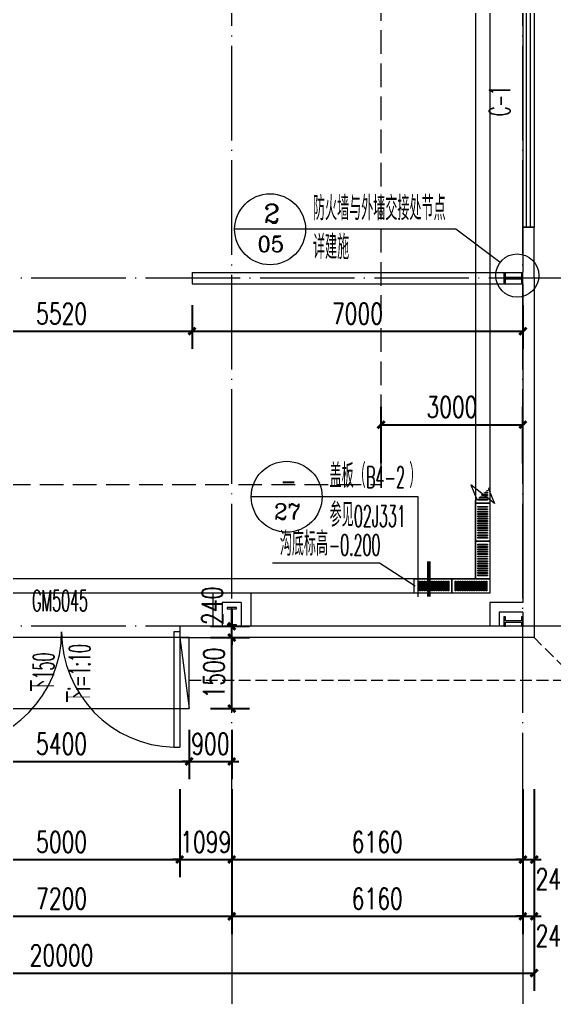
# Model space of a CAD drawing. Header units: inches. Extents: x -3733042 to -3643265, y 623859 to 997713.
# Drawn here: x -3701989 to -3690670, y 801784 to 822457 of the extents above; entities that cross this region are included whole.
import ezdxf

# ---------------------------------------------------------------- set-up
doc = ezdxf.new("R2010")
doc.units = ezdxf.units.IN
doc.header["$LTSCALE"] = 1000
doc.header["$MEASUREMENT"] = 0
doc.linetypes.add('DASH', pattern=[0.35, 0.25, -0.1])
doc.linetypes.add('DOTE', pattern=[2.42, 2, -0.2, 0.02, -0.2])
doc.layers.get('0').update_dxf_attribs({"lineweight": 18})
for name, color, linetype, lineweight in [('AXIS', 30, 'Continuous', 18), ('COLUMN', 34, 'Continuous', 18), ('DIM_IDEN', 3, 'Continuous', 18), ('DIM_LEAD', 3, 'Continuous', 18), ('DIM_SYMB', 3, 'Continuous', 18), ('DOTE', 14, 'DOTE', 18), ('GROUND', 5, 'DASH', 18), ('PUB_DIM', 3, 'Continuous', 18), ('PUB_TEXT', 7, 'Continuous', 18), ('SURFACE', 255, 'Continuous', 18), ('WALL', 6, 'Continuous', 18), ('WINDOW', 4, 'Continuous', 18), ('WINDOW_TEXT', 7, 'Continuous', 18), ('地漏雨水管', 41, 'Continuous', 18), ('填充', 8, 'Continuous', 18), ('看线', 171, 'Continuous', 18)]:
    doc.layers.add(name, color=color, linetype=linetype, lineweight=lineweight)
doc.styles.add('_TCH_DIM', font='simplex.shx', dxfattribs={"width": 0.7, "bigfont": 'gbcbig.shx'})
doc.styles.add('_TCH_DIM_T3', font='simplex.shx', dxfattribs={"width": 0.705882, "bigfont": 'gbcbig.shx'})
doc.styles.add('_TCH_LABEL', font='complex.shx', dxfattribs={"bigfont": 'gbcbig.shx'})
doc.styles.add('_TCH_WINDOW', font='simplex.shx', dxfattribs={"width": 0.7, "bigfont": 'gbcbig.shx'})
doc.dimstyles.new('_TCH_ARCH&&150', dxfattribs={"dimtxt": 446.25, "dimasz": 150, "dimexe": 375, "dimexo": 450, "dimgap": 150, "dimtad": 1, "dimdec": 0, "dimzin": 0, "dimdsep": 46, "dimtxsty": '_TCH_DIM_T3', "dimblk": 'ARCHTICK', "dimcen": 0.09, "dimdle": 300, "dimclrt": 7, "dimazin": 2, "dimtfac": 1, "dimtdec": 0, "dimtix": 1, "dimtmove": 2, "dimatfit": 3, "dimfxl": 1, "dimtolj": 1, "dimarcsym": 0})

# ---------------------------------------------------------------- blocks, each defined once
blk = doc.blocks.new('_ArchTick_2')
at = {"color": 0, "linetype": 'ByBlock'}
blk.add_lwpolyline([(-0.5, -0.5, 0.4, 0.4, 0), (0.5, 0.5, 0.4, 0.4, 0)], format="xyseb", dxfattribs=at)
blk = doc.blocks.new('*X135')
at = {"layer": 'PUB_DIM', "color": 0, "lineweight": -2, "transparency": 16777216}
for p, q in [((-3698400, 807440), (-3698400, 806397)), ((-3697500, 807440), (-3697500, 806397)), ((-3698400, 806772), (-3698550, 806772)), ((-3698400, 806772), (-3697500, 806772)), ((-3697500, 806772), (-3697350, 806772))]:
    blk.add_line(p, q, dxfattribs=at)
at = {"layer": 'PUB_DIM', "color": 0, "lineweight": -2, "transparency": 16777216, "xscale": 150, "yscale": 150, "zscale": 150}
blk.add_blockref('_ArchTick_2', (-3698400, 806772), dxfattribs=at)
at = {"layer": 'PUB_DIM', "color": 0, "lineweight": -2, "transparency": 16777216, "xscale": 150, "yscale": 150, "zscale": 150, "rotation": 180}
blk.add_blockref('_ArchTick_2', (-3697500, 806772), dxfattribs=at)
at = {"layer": 'PUB_DIM', "color": 7, "transparency": 16777216, "insert": (-3697950, 807145), "char_height": 446.2, "width": 1215, "attachment_point": 5, "style": '_TCH_DIM_T3'}
blk.add_mtext('900', dxfattribs=at)
blk = doc.blocks.new('_ARCHTICK')
at = {"color": 0, "linetype": 'ByBlock', "const_width": 0.4}
blk.add_lwpolyline([(-0.5, -0.5), (0.5, 0.5)], dxfattribs=at)
blk = doc.blocks.new('*X136')
at = {"layer": 'PUB_DIM', "color": 0, "lineweight": -2, "transparency": 16777216}
for p, q in [((-3703800, 807440), (-3703800, 806397)), ((-3698400, 807440), (-3698400, 806397)), ((-3703800, 806772), (-3698400, 806772))]:
    blk.add_line(p, q, dxfattribs=at)
at = {"layer": 'PUB_DIM', "color": 0, "lineweight": -2, "transparency": 16777216, "xscale": 150, "yscale": 150, "zscale": 150, "rotation": 180}
blk.add_blockref('_ArchTick_2', (-3703800, 806772), dxfattribs=at)
at = {"layer": 'PUB_DIM', "color": 0, "lineweight": -2, "transparency": 16777216, "xscale": 150, "yscale": 150, "zscale": 150}
blk.add_blockref('_ArchTick_2', (-3698400, 806772), dxfattribs=at)
at = {"layer": 'PUB_DIM', "color": 7, "transparency": 16777216, "insert": (-3701100, 807145), "char_height": 446.2, "width": 1620, "attachment_point": 5, "style": '_TCH_DIM_T3'}
blk.add_mtext('5400', dxfattribs=at)
blk = doc.blocks.new('*X138')
at = {"layer": 'PUB_DIM', "color": 0, "lineweight": -2, "transparency": 16777216}
for p, q in [((-3697949, 809391), (-3697125, 809391)), ((-3697500, 807891), (-3697500, 809391)), ((-3697949, 807891), (-3697125, 807891))]:
    blk.add_line(p, q, dxfattribs=at)
at = {"layer": 'PUB_DIM', "color": 0, "lineweight": -2, "transparency": 16777216, "xscale": 150, "yscale": 150, "zscale": 150}
for p, rotation in [((-3697500, 809391), 90), ((-3697500, 807891), 270)]:
    blk.add_blockref('_ArchTick_2', p, dxfattribs=dict(at, rotation=rotation))
at = {"layer": 'PUB_DIM', "color": 7, "transparency": 16777216, "insert": (-3697873, 808641), "char_height": 446.2, "width": 1485, "attachment_point": 5, "rotation": 90, "style": '_TCH_DIM_T3'}
blk.add_mtext('1500', dxfattribs=at)
blk = doc.blocks.new('*X139')
at = {"layer": 'PUB_DIM', "color": 0, "lineweight": -2, "transparency": 16777216}
for p, q in [((-3697500, 809631), (-3697500, 809781)), ((-3697949, 809631), (-3697125, 809631)), ((-3697500, 809391), (-3697500, 809631)), ((-3697949, 809391), (-3697125, 809391)), ((-3697500, 809391), (-3697500, 809241))]:
    blk.add_line(p, q, dxfattribs=at)
at = {"layer": 'PUB_DIM', "color": 0, "lineweight": -2, "transparency": 16777216, "xscale": 150, "yscale": 150, "zscale": 150}
for p, rotation in [((-3697500, 809631), 270), ((-3697500, 809391), 90)]:
    blk.add_blockref('_ArchTick_2', p, dxfattribs=dict(at, rotation=rotation))
at = {"layer": 'PUB_DIM', "color": 7, "transparency": 16777216, "insert": (-3697912, 810064), "char_height": 446.2, "width": 1215, "attachment_point": 5, "rotation": 90, "style": '_TCH_DIM_T3'}
blk.add_mtext('240', dxfattribs=at)
blk = doc.blocks.new('*X145')
at = {"layer": 'PUB_DIM', "color": 0, "lineweight": -2, "transparency": 16777216}
for p, q in [((-3694339, 813080), (-3694339, 814266)), ((-3691339, 813080), (-3691339, 814266)), ((-3694339, 813891), (-3691339, 813891))]:
    blk.add_line(p, q, dxfattribs=at)
at = {"layer": 'PUB_DIM', "color": 0, "lineweight": -2, "transparency": 16777216, "xscale": 150, "yscale": 150, "zscale": 150, "rotation": 180}
blk.add_blockref('_ArchTick_2', (-3694339, 813891), dxfattribs=at)
at = {"layer": 'PUB_DIM', "color": 0, "lineweight": -2, "transparency": 16777216, "xscale": 150, "yscale": 150, "zscale": 150}
blk.add_blockref('_ArchTick_2', (-3691339, 813891), dxfattribs=at)
at = {"layer": 'PUB_DIM', "color": 7, "transparency": 16777216, "insert": (-3692839, 814264), "char_height": 446.2, "width": 1620, "attachment_point": 5, "style": '_TCH_DIM_T3'}
blk.add_mtext('3000', dxfattribs=at)
blk = doc.blocks.new('*X168')
at = {"layer": 'AXIS', "color": 0, "lineweight": -2, "transparency": 16777216}
for p, q in [((-3703599, 806188), (-3703599, 804324)), ((-3698599, 806188), (-3698599, 804324)), ((-3703599, 804699), (-3698599, 804699))]:
    blk.add_line(p, q, dxfattribs=at)
at = {"layer": 'AXIS', "color": 0, "lineweight": -2, "transparency": 16777216, "xscale": 150, "yscale": 150, "zscale": 150, "rotation": 180}
blk.add_blockref('_ArchTick_2', (-3703599, 804699), dxfattribs=at)
at = {"layer": 'AXIS', "color": 0, "lineweight": -2, "transparency": 16777216, "xscale": 150, "yscale": 150, "zscale": 150}
blk.add_blockref('_ArchTick_2', (-3698599, 804699), dxfattribs=at)
at = {"layer": 'AXIS', "color": 7, "transparency": 16777216, "insert": (-3701099, 805072), "char_height": 446.2, "width": 1620, "attachment_point": 5, "style": '_TCH_DIM_T3'}
blk.add_mtext('5000', dxfattribs=at)
blk = doc.blocks.new('*X169')
at = {"layer": 'AXIS', "color": 0, "lineweight": -2, "transparency": 16777216}
for p, q in [((-3698599, 806188), (-3698599, 804324)), ((-3697500, 806188), (-3697500, 804324)), ((-3698599, 804699), (-3698749, 804699)), ((-3698599, 804699), (-3697500, 804699)), ((-3697500, 804699), (-3697350, 804699))]:
    blk.add_line(p, q, dxfattribs=at)
at = {"layer": 'AXIS', "color": 0, "lineweight": -2, "transparency": 16777216, "xscale": 150, "yscale": 150, "zscale": 150}
blk.add_blockref('_ArchTick_2', (-3698599, 804699), dxfattribs=at)
at = {"layer": 'AXIS', "color": 0, "lineweight": -2, "transparency": 16777216, "xscale": 150, "yscale": 150, "zscale": 150, "rotation": 180}
blk.add_blockref('_ArchTick_2', (-3697500, 804699), dxfattribs=at)
at = {"layer": 'AXIS', "color": 7, "transparency": 16777216, "insert": (-3698049, 805072), "char_height": 446.2, "width": 1530, "attachment_point": 5, "style": '_TCH_DIM_T3'}
blk.add_mtext('1099', dxfattribs=at)
blk = doc.blocks.new('*X170')
at = {"layer": 'AXIS', "color": 0, "lineweight": -2, "transparency": 16777216}
for p, q in [((-3697500, 806188), (-3697500, 804324)), ((-3691340, 806188), (-3691340, 804324)), ((-3697500, 804699), (-3691340, 804699))]:
    blk.add_line(p, q, dxfattribs=at)
at = {"layer": 'AXIS', "color": 0, "lineweight": -2, "transparency": 16777216, "xscale": 150, "yscale": 150, "zscale": 150, "rotation": 180}
blk.add_blockref('_ArchTick_2', (-3697500, 804699), dxfattribs=at)
at = {"layer": 'AXIS', "color": 0, "lineweight": -2, "transparency": 16777216, "xscale": 150, "yscale": 150, "zscale": 150}
blk.add_blockref('_ArchTick_2', (-3691340, 804699), dxfattribs=at)
at = {"layer": 'AXIS', "color": 7, "transparency": 16777216, "insert": (-3694420, 805072), "char_height": 446.2, "width": 1530, "attachment_point": 5, "style": '_TCH_DIM_T3'}
blk.add_mtext('6160', dxfattribs=at)
blk = doc.blocks.new('*X171')
at = {"layer": 'AXIS', "color": 0, "lineweight": -2, "transparency": 16777216}
for p, q in [((-3691340, 806188), (-3691340, 804324)), ((-3691100, 806188), (-3691100, 804324)), ((-3691340, 804699), (-3691490, 804699)), ((-3691340, 804699), (-3691100, 804699)), ((-3691100, 804699), (-3690950, 804699))]:
    blk.add_line(p, q, dxfattribs=at)
at = {"layer": 'AXIS', "color": 0, "lineweight": -2, "transparency": 16777216, "xscale": 150, "yscale": 150, "zscale": 150}
blk.add_blockref('_ArchTick_2', (-3691340, 804699), dxfattribs=at)
at = {"layer": 'AXIS', "color": 0, "lineweight": -2, "transparency": 16777216, "xscale": 150, "yscale": 150, "zscale": 150, "rotation": 180}
blk.add_blockref('_ArchTick_2', (-3691100, 804699), dxfattribs=at)
at = {"layer": 'AXIS', "color": 7, "transparency": 16777216, "insert": (-3690666, 804286), "char_height": 446.2, "width": 1215, "attachment_point": 5, "style": '_TCH_DIM_T3'}
blk.add_mtext('240', dxfattribs=at)
blk = doc.blocks.new('*X174')
at = {"layer": 'AXIS', "color": 0, "lineweight": -2, "transparency": 16777216}
for p, q in [((-3704700, 804988), (-3704700, 803124)), ((-3697500, 804988), (-3697500, 803124)), ((-3704700, 803499), (-3697500, 803499))]:
    blk.add_line(p, q, dxfattribs=at)
at = {"layer": 'AXIS', "color": 0, "lineweight": -2, "transparency": 16777216, "xscale": 150, "yscale": 150, "zscale": 150, "rotation": 180}
blk.add_blockref('_ArchTick_2', (-3704700, 803499), dxfattribs=at)
at = {"layer": 'AXIS', "color": 0, "lineweight": -2, "transparency": 16777216, "xscale": 150, "yscale": 150, "zscale": 150}
blk.add_blockref('_ArchTick_2', (-3697500, 803499), dxfattribs=at)
at = {"layer": 'AXIS', "color": 7, "transparency": 16777216, "insert": (-3701100, 803872), "char_height": 446.2, "width": 1665, "attachment_point": 5, "style": '_TCH_DIM_T3'}
blk.add_mtext('7200', dxfattribs=at)
blk = doc.blocks.new('*X175')
at = {"layer": 'AXIS', "color": 0, "lineweight": -2, "transparency": 16777216}
for p, q in [((-3697500, 804988), (-3697500, 803124)), ((-3691340, 804988), (-3691340, 803124)), ((-3697500, 803499), (-3691340, 803499))]:
    blk.add_line(p, q, dxfattribs=at)
at = {"layer": 'AXIS', "color": 0, "lineweight": -2, "transparency": 16777216, "xscale": 150, "yscale": 150, "zscale": 150, "rotation": 180}
blk.add_blockref('_ArchTick_2', (-3697500, 803499), dxfattribs=at)
at = {"layer": 'AXIS', "color": 0, "lineweight": -2, "transparency": 16777216, "xscale": 150, "yscale": 150, "zscale": 150}
blk.add_blockref('_ArchTick_2', (-3691340, 803499), dxfattribs=at)
at = {"layer": 'AXIS', "color": 7, "transparency": 16777216, "insert": (-3694420, 803872), "char_height": 446.2, "width": 1530, "attachment_point": 5, "style": '_TCH_DIM_T3'}
blk.add_mtext('6160', dxfattribs=at)
blk = doc.blocks.new('*X176')
at = {"layer": 'AXIS', "color": 0, "lineweight": -2, "transparency": 16777216}
for p, q in [((-3691340, 804988), (-3691340, 803124)), ((-3691100, 804988), (-3691100, 803124)), ((-3691340, 803499), (-3691490, 803499)), ((-3691340, 803499), (-3691100, 803499)), ((-3691100, 803499), (-3690950, 803499))]:
    blk.add_line(p, q, dxfattribs=at)
at = {"layer": 'AXIS', "color": 0, "lineweight": -2, "transparency": 16777216, "xscale": 150, "yscale": 150, "zscale": 150}
blk.add_blockref('_ArchTick_2', (-3691340, 803499), dxfattribs=at)
at = {"layer": 'AXIS', "color": 0, "lineweight": -2, "transparency": 16777216, "xscale": 150, "yscale": 150, "zscale": 150, "rotation": 180}
blk.add_blockref('_ArchTick_2', (-3691100, 803499), dxfattribs=at)
at = {"layer": 'AXIS', "color": 7, "transparency": 16777216, "insert": (-3690666, 803086), "char_height": 446.2, "width": 1215, "attachment_point": 5, "style": '_TCH_DIM_T3'}
blk.add_mtext('240', dxfattribs=at)
blk = doc.blocks.new('*X177')
at = {"layer": 'AXIS', "color": 0, "lineweight": -2, "transparency": 16777216}
for p, q in [((-3711100, 804538), (-3711100, 801924)), ((-3691100, 804538), (-3691100, 801924)), ((-3711100, 802299), (-3691100, 802299))]:
    blk.add_line(p, q, dxfattribs=at)
at = {"layer": 'AXIS', "color": 0, "lineweight": -2, "transparency": 16777216, "xscale": 150, "yscale": 150, "zscale": 150, "rotation": 180}
blk.add_blockref('_ArchTick_2', (-3711100, 802299), dxfattribs=at)
at = {"layer": 'AXIS', "color": 0, "lineweight": -2, "transparency": 16777216, "xscale": 150, "yscale": 150, "zscale": 150}
blk.add_blockref('_ArchTick_2', (-3691100, 802299), dxfattribs=at)
at = {"layer": 'AXIS', "color": 7, "transparency": 16777216, "insert": (-3701100, 802672), "char_height": 446.2, "width": 2115, "attachment_point": 5, "style": '_TCH_DIM_T3'}
blk.add_mtext('20000', dxfattribs=at)
blk = doc.blocks.new('*X222')
at = {"layer": 'PUB_DIM', "color": 0, "lineweight": -2, "transparency": 16777216}
for p, q in [((-3703859, 816420), (-3703859, 815493)), ((-3698339, 816420), (-3698339, 815493)), ((-3703859, 815868), (-3698339, 815868))]:
    blk.add_line(p, q, dxfattribs=at)
at = {"layer": 'PUB_DIM', "color": 0, "lineweight": -2, "transparency": 16777216, "xscale": 150, "yscale": 150, "zscale": 150, "rotation": 180}
blk.add_blockref('_ArchTick_2', (-3703859, 815868), dxfattribs=at)
at = {"layer": 'PUB_DIM', "color": 0, "lineweight": -2, "transparency": 16777216, "xscale": 150, "yscale": 150, "zscale": 150}
blk.add_blockref('_ArchTick_2', (-3698339, 815868), dxfattribs=at)
at = {"layer": 'PUB_DIM', "color": 7, "transparency": 16777216, "insert": (-3701099, 816241), "char_height": 446.2, "width": 1575, "attachment_point": 5, "style": '_TCH_DIM_T3'}
blk.add_mtext('5520', dxfattribs=at)
blk = doc.blocks.new('*X223')
at = {"layer": 'PUB_DIM', "color": 0, "lineweight": -2, "transparency": 16777216}
for p, q in [((-3698339, 816420), (-3698339, 815493)), ((-3691339, 816420), (-3691339, 815493)), ((-3698339, 815868), (-3691339, 815868))]:
    blk.add_line(p, q, dxfattribs=at)
at = {"layer": 'PUB_DIM', "color": 0, "lineweight": -2, "transparency": 16777216, "xscale": 150, "yscale": 150, "zscale": 150, "rotation": 180}
blk.add_blockref('_ArchTick_2', (-3698339, 815868), dxfattribs=at)
at = {"layer": 'PUB_DIM', "color": 0, "lineweight": -2, "transparency": 16777216, "xscale": 150, "yscale": 150, "zscale": 150}
blk.add_blockref('_ArchTick_2', (-3691339, 815868), dxfattribs=at)
at = {"layer": 'PUB_DIM', "color": 7, "transparency": 16777216, "insert": (-3694839, 816241), "char_height": 446.2, "width": 1665, "attachment_point": 5, "style": '_TCH_DIM_T3'}
blk.add_mtext('7000', dxfattribs=at)
blk = doc.blocks.new('$DorLib2D$00000002')
for p, q in [((-0.5, 0), (-0.5, 0.4875)), ((-0.475, 0.4875), (-0.5, 0.4875)), ((-0.475, 0), (-0.475, 0.4875)), ((0.475, 0), (0.475, 0.4875)), ((0.475, 0.4875), (0.5, 0.4875)), ((0.5, 0), (0.5, 0.4875)), ((-0.5, 0), (-0.475, 0)), ((0.5, 0), (0.475, 0))]:
    blk.add_line(p, q)
at = {"lineweight": 13}
for centre, start, end in [((-0.4875, 0), 0, 88.5307), ((0.4875, 0), 91.4693, 180)]:
    blk.add_arc(centre, 0.4875, start, end, dxfattribs=at)
blk = doc.blocks.new('$WINLIB2D$00000001')
at = {"color": 0}
for points in [[(-0.5, 0.5), (-0.5, -0.5)], [(-0.5, 0.5), (0.5, 0.5)], [(0.5, -0.5), (0.5, 0.5)], [(0.5, 0.1667), (-0.5, 0.1667)], [(0.5, -0.1667), (-0.5, -0.1667)], [(-0.5, -0.5), (0.5, -0.5)]]:
    blk.add_lwpolyline(points, dxfattribs=at)

msp = doc.modelspace()

# ---------------------------------------------------------------- linework, layer by layer
at = {"layer": 'AXIS'}
for p, q in [((-3697499.6, 805437.8), (-3697499.6, 801248.7)), ((-3691339.6, 805437.8), (-3691339.6, 801248.7))]:
    msp.add_line(p, q, dxfattribs=at)
at = {"layer": 'COLUMN'}
for p, q in [((-3691709.6, 817090.1), (-3691739.6, 817090.1)), ((-3691739.6, 817090.1), (-3691739.6, 816890.1)), ((-3691709.6, 817005.1), (-3691709.6, 817090.1)), ((-3691369.6, 817005.1), (-3691709.6, 817005.1)), ((-3691339.6, 817090.1), (-3691369.6, 817090.1)), ((-3691369.6, 817090.1), (-3691369.6, 817005.1)), ((-3691339.6, 816890.1), (-3691339.6, 817090.1)), ((-3691739.6, 816890.1), (-3691709.6, 816890.1)), ((-3691709.6, 816890.1), (-3691709.6, 816975.1)), ((-3691709.6, 816975.1), (-3691369.6, 816975.1)), ((-3691369.6, 816975.1), (-3691369.6, 816890.1)), ((-3691369.6, 816890.1), (-3691339.6, 816890.1)), ((-3697598.1, 810030.8), (-3697598.1, 810000.8)), ((-3697398.1, 810030.8), (-3697598.1, 810030.8)), ((-3697598.1, 810000.8), (-3697513.1, 810000.8)), ((-3697513.1, 810000.8), (-3697513.1, 809660.8)), ((-3697483.1, 809660.8), (-3697483.1, 810000.8)), ((-3697483.1, 810000.8), (-3697398.1, 810000.8)), ((-3697398.1, 810000.8), (-3697398.1, 810030.8)), ((-3691738.9, 809830.8), (-3691738.9, 809630.8)), ((-3691708.9, 809830.8), (-3691738.9, 809830.8)), ((-3691708.9, 809745.8), (-3691708.9, 809830.8)), ((-3691338.9, 809830.8), (-3691368.9, 809830.8)), ((-3691368.9, 809830.8), (-3691368.9, 809745.8)), ((-3691338.9, 809630.8), (-3691338.9, 809830.8)), ((-3697513.1, 809660.8), (-3697598.1, 809660.8)), ((-3697598.1, 809660.8), (-3697598.1, 809630.8)), ((-3697598.1, 809630.8), (-3697398.1, 809630.8)), ((-3697398.1, 809660.8), (-3697483.1, 809660.8)), ((-3697398.1, 809630.8), (-3697398.1, 809660.8)), ((-3691738.9, 809630.8), (-3691708.9, 809630.8)), ((-3691368.9, 809745.8), (-3691708.9, 809745.8)), ((-3691708.9, 809630.8), (-3691708.9, 809715.8)), ((-3691708.9, 809715.8), (-3691368.9, 809715.8)), ((-3691368.9, 809715.8), (-3691368.9, 809630.8)), ((-3691368.9, 809630.8), (-3691338.9, 809630.8))]:
    msp.add_line(p, q, dxfattribs=at)
at = {"layer": 'DIM_IDEN'}
for p, q in [((-3695937.9, 818023.5), (-3697437.9, 818023.5)), ((-3692754.2, 818023.5), (-3695937.9, 818023.5)), ((-3691822, 817320.2), (-3692754.2, 818023.5)), ((-3695586.8, 812368.1), (-3697086.8, 812368.1)), ((-3693554.2, 812368.1), (-3695586.8, 812368.1)), ((-3693554.2, 810253.8), (-3693554.2, 812368.1))]:
    msp.add_line(p, q, dxfattribs=at)
msp.add_lwpolyline([(-3693329.2, 810253.8, 75, 75, 0), (-3693329.2, 811003.8, 75, 75, 0)], format="xyseb", dxfattribs=at)
for centre, radius in [((-3696687.9, 818023.5), 750), ((-3691457.4, 817045.1), 456.7), ((-3696336.8, 812368.1), 750)]:
    msp.add_circle(centre, radius, dxfattribs=at)
at = {"layer": 'DIM_LEAD'}
for p, q in [((-3694375.9, 810965.6), (-3696639.6, 810965.6)), ((-3693620.1, 810480.8), (-3694375.9, 810965.6))]:
    msp.add_line(p, q, dxfattribs=at)
at = {"layer": 'DIM_SYMB'}
msp.add_lwpolyline([(-3701098.9, 809390.1, 0, 0, 0), (-3701098.9, 808340.1, 120, 0, 0), (-3701098.9, 807890.1, 0, 0, 0)], format="xyseb", dxfattribs=at)
at = {"layer": 'DOTE'}
for p, q in [((-3697499.6, 805380.6), (-3697499.6, 865343.1)), ((-3691339.6, 805380.6), (-3691339.6, 865343.1)), ((-3690060.9, 816990.1), (-3713856.5, 816990.1)), ((-3690060.9, 809630.1), (-3713856.5, 809630.1))]:
    msp.add_line(p, q, dxfattribs=at)
at = {"layer": 'GROUND'}
for points in [[(-3698398.9, 808490.8), (-3690198.9, 808490.1), (-3690198.9, 862290.8), (-3698398.9, 862290.8)], [(-3690198.9, 808490.1), (-3691098.9, 809390.8)]]:
    msp.add_lwpolyline(points, dxfattribs=at)
at = {"layer": 'SURFACE', "linetype": 'DASH', "ltscale": 2}
msp.add_lwpolyline([(-3707859.6, 812630.1), (-3694338.9, 812630.1), (-3694338.9, 858150.8), (-3707859.6, 858150.8)], close=True, dxfattribs=at)
at = {"layer": 'WALL'}
for p, q in [((-3691098.9, 818065.5), (-3691338.9, 818065.5)), ((-3691338.9, 818065.5), (-3691338.9, 817110.1)), ((-3691098.9, 816990.1), (-3691098.9, 818065.5)), ((-3698338.9, 817110.1), (-3691338.9, 817110.1)), ((-3698338.9, 817110.1), (-3698338.9, 816870.1)), ((-3691098.9, 816990.1), (-3691098.9, 810030.8)), ((-3698338.9, 816870.1), (-3691338.9, 816870.1)), ((-3691338.9, 816870.1), (-3691338.9, 810130.8)), ((-3697898.9, 810330.8), (-3697898.9, 809630.8)), ((-3697097.6, 810330.8), (-3697898.9, 810330.8)), ((-3697097.6, 810330.8), (-3697097.6, 809630.8)), ((-3697698.9, 810130.8), (-3697698.9, 809630.8)), ((-3697297.6, 810130.8), (-3697698.9, 810130.8)), ((-3697297.6, 810130.8), (-3697297.6, 809630.8)), ((-3691338.9, 810130.8), (-3692038.3, 810130.8)), ((-3692038.3, 810130.8), (-3692038.3, 809630.8)), ((-3691098.9, 810030.8), (-3691098.9, 809390.8)), ((-3691338.9, 809930.8), (-3691838.3, 809930.8)), ((-3691838.3, 809930.8), (-3691838.3, 809630.8)), ((-3691338.9, 809930.8), (-3691338.9, 809630.8)), ((-3697898.9, 809630.8), (-3698598.9, 809630.8)), ((-3698598.9, 809630.8), (-3698598.9, 809390.8)), ((-3697297.6, 809630.8), (-3697698.9, 809630.8)), ((-3692038.3, 809630.8), (-3697097.6, 809630.8)), ((-3691338.9, 809630.8), (-3691838.3, 809630.8)), ((-3698598.9, 809390.8), (-3697798.9, 809390.8)), ((-3697197.6, 809390.8), (-3697798.9, 809390.8)), ((-3691938.3, 809390.8), (-3697197.6, 809390.8)), ((-3691098.9, 809390.8), (-3691938.3, 809390.8))]:
    msp.add_line(p, q, dxfattribs=at)
at = {"layer": 'WINDOW'}
msp.add_line((-3698598.9, 809390.8), (-3703598.9, 809390.8), dxfattribs=at)
at = {"layer": '地漏雨水管'}
for points in [[(-3710158.9, 860450.8), (-3692038.9, 860450.8), (-3692038.9, 810330.8), (-3710158.9, 810330.8)], [(-3709858.9, 860150.8), (-3692338.9, 860150.8), (-3692338.9, 810630.8), (-3709858.9, 810630.8)]]:
    msp.add_lwpolyline(points, close=True, dxfattribs=at)
at = {"layer": '填充'}
for points in [[(-3692038.9, 812555.3), (-3692063.2, 812533.6), (-3691938.5, 812222.4), (-3692441.5, 812617.6), (-3692314.6, 812308.4), (-3692338.9, 812286.7)], [(-3692038.9, 812555.3), (-3692038.9, 812230.8), (-3692338.9, 812230.8), (-3692338.9, 812286.7)], [(-3692138.9, 812465.8), (-3692088.9, 812465.8), (-3692088.9, 812445.7), (-3692161.4, 812445.7)], [(-3692088.9, 812510.6), (-3692088.9, 812495.7), (-3692105.6, 812495.7)], [(-3692250.6, 812365.8), (-3692088.9, 812365.8), (-3692088.9, 812345.7), (-3692273.1, 812345.7)], [(-3692215.4, 812415.8), (-3692088.9, 812415.8), (-3692088.9, 812395.7), (-3692217.2, 812395.7)]]:
    msp.add_lwpolyline(points, dxfattribs=at)
for points in [[(-3692088.9, 812315.8), (-3692088.9, 812295.7), (-3692288.9, 812295.7), (-3692288.9, 812315.8)], [(-3692338.9, 811930.8), (-3692338.9, 812230.8), (-3692038.9, 812230.8), (-3692038.9, 811430.8), (-3692338.9, 811430.8)], [(-3692088.9, 812165.8), (-3692088.9, 812145.7), (-3692288.9, 812145.7), (-3692288.9, 812165.8)], [(-3692088.9, 812115.8), (-3692088.9, 812095.7), (-3692288.9, 812095.7), (-3692288.9, 812115.8)], [(-3692088.9, 812065.8), (-3692088.9, 812045.7), (-3692288.9, 812045.7), (-3692288.9, 812065.8)], [(-3692088.9, 812015.8), (-3692088.9, 811995.7), (-3692288.9, 811995.7), (-3692288.9, 812015.8)], [(-3692088.9, 811965.8), (-3692088.9, 811945.7), (-3692288.9, 811945.7), (-3692288.9, 811965.8)], [(-3692088.9, 811915.8), (-3692088.9, 811895.7), (-3692288.9, 811895.7), (-3692288.9, 811915.8)], [(-3692088.9, 811865.8), (-3692088.9, 811845.7), (-3692288.9, 811845.7), (-3692288.9, 811865.8)], [(-3692088.9, 811815.8), (-3692088.9, 811795.7), (-3692288.9, 811795.7), (-3692288.9, 811815.8)], [(-3692088.9, 811765.8), (-3692088.9, 811745.7), (-3692288.9, 811745.7), (-3692288.9, 811765.8)], [(-3692088.9, 811715.8), (-3692088.9, 811695.7), (-3692288.9, 811695.7), (-3692288.9, 811715.8)], [(-3692088.9, 811665.8), (-3692088.9, 811645.7), (-3692288.9, 811645.7), (-3692288.9, 811665.8)], [(-3692088.9, 811615.8), (-3692088.9, 811595.7), (-3692288.9, 811595.7), (-3692288.9, 811615.8)], [(-3692338.9, 811130.8), (-3692338.9, 811430.8), (-3692038.9, 811430.8), (-3692038.9, 810630.8), (-3692338.9, 810630.8)], [(-3692088.9, 811565.8), (-3692088.9, 811545.7), (-3692288.9, 811545.7), (-3692288.9, 811565.8)], [(-3692088.9, 811515.8), (-3692088.9, 811495.7), (-3692288.9, 811495.7), (-3692288.9, 811515.8)], [(-3692088.9, 811365.8), (-3692088.9, 811345.7), (-3692288.9, 811345.7), (-3692288.9, 811365.8)], [(-3692088.9, 811315.8), (-3692088.9, 811295.7), (-3692288.9, 811295.7), (-3692288.9, 811315.8)], [(-3692088.9, 811265.8), (-3692088.9, 811245.7), (-3692288.9, 811245.7), (-3692288.9, 811265.8)], [(-3692088.9, 811215.8), (-3692088.9, 811195.7), (-3692288.9, 811195.7), (-3692288.9, 811215.8)], [(-3692088.9, 811165.8), (-3692088.9, 811145.7), (-3692288.9, 811145.7), (-3692288.9, 811165.8)], [(-3692088.9, 811115.8), (-3692088.9, 811095.7), (-3692288.9, 811095.7), (-3692288.9, 811115.8)], [(-3692088.9, 811065.8), (-3692088.9, 811045.7), (-3692288.9, 811045.7), (-3692288.9, 811065.8)], [(-3692088.9, 811015.8), (-3692088.9, 810995.7), (-3692288.9, 810995.7), (-3692288.9, 811015.8)], [(-3692088.9, 810965.8), (-3692088.9, 810945.7), (-3692288.9, 810945.7), (-3692288.9, 810965.8)], [(-3692088.9, 810915.8), (-3692088.9, 810895.7), (-3692288.9, 810895.7), (-3692288.9, 810915.8)], [(-3692088.9, 810865.8), (-3692088.9, 810845.7), (-3692288.9, 810845.7), (-3692288.9, 810865.8)], [(-3692088.9, 810815.8), (-3692088.9, 810795.7), (-3692288.9, 810795.7), (-3692288.9, 810815.8)], [(-3693138.9, 810630.8), (-3692838.9, 810630.8), (-3692838.9, 810330.8), (-3693638.9, 810330.8), (-3693638.9, 810630.8)], [(-3692338.9, 810630.8), (-3692038.9, 810630.8), (-3692038.9, 810330.8), (-3692838.9, 810330.8), (-3692838.9, 810630.8)], [(-3692088.9, 810765.8), (-3692088.9, 810745.7), (-3692288.9, 810745.7), (-3692288.9, 810765.8)], [(-3692088.9, 810715.8), (-3692088.9, 810695.7), (-3692288.9, 810695.7), (-3692288.9, 810715.8)], [(-3693503.9, 810380.8), (-3693524, 810380.8), (-3693524, 810580.8), (-3693503.9, 810580.8)], [(-3693453.9, 810380.8), (-3693474, 810380.8), (-3693474, 810580.8), (-3693453.9, 810580.8)], [(-3693403.9, 810380.8), (-3693424, 810380.8), (-3693424, 810580.8), (-3693403.9, 810580.8)], [(-3693353.9, 810380.8), (-3693374, 810380.8), (-3693374, 810580.8), (-3693353.9, 810580.8)], [(-3693303.9, 810380.8), (-3693324, 810380.8), (-3693324, 810580.8), (-3693303.9, 810580.8)], [(-3693253.9, 810380.8), (-3693274, 810380.8), (-3693274, 810580.8), (-3693253.9, 810580.8)], [(-3693203.9, 810380.8), (-3693224, 810380.8), (-3693224, 810580.8), (-3693203.9, 810580.8)], [(-3693153.9, 810380.8), (-3693174, 810380.8), (-3693174, 810580.8), (-3693153.9, 810580.8)], [(-3693103.9, 810380.8), (-3693124, 810380.8), (-3693124, 810580.8), (-3693103.9, 810580.8)], [(-3693053.9, 810380.8), (-3693074, 810380.8), (-3693074, 810580.8), (-3693053.9, 810580.8)], [(-3693003.9, 810380.8), (-3693024, 810380.8), (-3693024, 810580.8), (-3693003.9, 810580.8)], [(-3692953.9, 810380.8), (-3692974, 810380.8), (-3692974, 810580.8), (-3692953.9, 810580.8)], [(-3692903.9, 810380.8), (-3692924, 810380.8), (-3692924, 810580.8), (-3692903.9, 810580.8)], [(-3692753.9, 810380.8), (-3692774, 810380.8), (-3692774, 810580.8), (-3692753.9, 810580.8)], [(-3692703.9, 810380.8), (-3692724, 810380.8), (-3692724, 810580.8), (-3692703.9, 810580.8)], [(-3692653.9, 810380.8), (-3692674, 810380.8), (-3692674, 810580.8), (-3692653.9, 810580.8)], [(-3692603.9, 810380.8), (-3692624, 810380.8), (-3692624, 810580.8), (-3692603.9, 810580.8)], [(-3692553.9, 810380.8), (-3692574, 810380.8), (-3692574, 810580.8), (-3692553.9, 810580.8)], [(-3692503.9, 810380.8), (-3692524, 810380.8), (-3692524, 810580.8), (-3692503.9, 810580.8)], [(-3692453.9, 810380.8), (-3692474, 810380.8), (-3692474, 810580.8), (-3692453.9, 810580.8)], [(-3692403.9, 810380.8), (-3692424, 810380.8), (-3692424, 810580.8), (-3692403.9, 810580.8)], [(-3692353.9, 810380.8), (-3692374, 810380.8), (-3692374, 810580.8), (-3692353.9, 810580.8)], [(-3692303.9, 810380.8), (-3692324, 810380.8), (-3692324, 810580.8), (-3692303.9, 810580.8)], [(-3692253.9, 810380.8), (-3692274, 810380.8), (-3692274, 810580.8), (-3692253.9, 810580.8)], [(-3692203.9, 810380.8), (-3692224, 810380.8), (-3692224, 810580.8), (-3692203.9, 810580.8)], [(-3692153.9, 810380.8), (-3692174, 810380.8), (-3692174, 810580.8), (-3692153.9, 810580.8)], [(-3692103.9, 810380.8), (-3692124, 810380.8), (-3692124, 810580.8), (-3692103.9, 810580.8)]]:
    msp.add_lwpolyline(points, close=True, dxfattribs=at)
at = {"layer": '看线'}
for points in [[(-3703798.9, 807890.1), (-3698398.9, 807890.1), (-3698398.9, 809390.1), (-3703798.9, 809390.1)], [(-3698398.9, 807890.1), (-3698398.9, 809390.1), (-3698598.9, 809390.1)]]:
    msp.add_lwpolyline(points, close=True, dxfattribs=at)

# ---------------------------------------------------------------- block references
at = {"layer": 'WINDOW'}
ref = msp.add_blockref('$WINLIB2D$00000001', (-3691218.9, 820690.5), dxfattribs=dict(at, xscale=5250, yscale=240, zscale=5250, rotation=270))
ref.add_attrib('A', 'C-1', (-3691605.6, 820417.5), dxfattribs={"layer": 'WINDOW_TEXT', "height": 446.25, "rotation": 90, "style": '_TCH_WINDOW', "width": 0.494118})
ref = msp.add_blockref('$DorLib2D$00000002', (-3701098.9, 809510.8), dxfattribs=dict(at, xscale=5000, yscale=5000, zscale=5000, rotation=180))
ref.add_attrib('A', 'GM5045', (-3701723.7, 809946.9), dxfattribs={"layer": 'WINDOW_TEXT', "height": 446.25, "style": '_TCH_WINDOW', "width": 0.494118})

# ---------------------------------------------------------------- texts
at = {"layer": 'PUB_TEXT'}
for s, height, style, width, p in [('防火墙与外墙交接处节点', 506.383, '_TCH_DIM', 0.7, (-3695780.4, 818214.5)), ('详建施', 506.38, '_TCH_DIM', 0.7, (-3695780.4, 817391.3)), ('盖板（', 506.38, '_TCH_DIM', 0.7, (-3695429.3, 812559.1)), ('）', 506.4, '_TCH_DIM', 0.7, (-3693741.8, 812559.1)), ('B4-2', 446.25, '_TCH_DIM', 0.494118, (-3694655.3, 812559.1)), ('-', 391.5, '_TCH_LABEL', 0.777778, (-3696467.4, 812506.9)), ('参见', 506.38, '_TCH_DIM', 0.7, (-3695429.3, 811735.9)), ('02J331', 446.25, '_TCH_DIM', 0.494118, (-3694913.3, 811735.9)), ('沟底标高', 506.38, '_TCH_DIM', 0.7, (-3696482.1, 811123.1)), ('-0.200', 446.25, '_TCH_DIM', 0.494118, (-3695449.9, 811123.1))]:
    msp.add_text(s, height=height, dxfattribs=dict(at, style=style, width=width)).set_placement(p)
at = {"layer": 'PUB_TEXT', "style": '_TCH_LABEL'}
for s, height, p in [('2', 391.5, (-3696818.4, 818162.4)), ('05', 329.48, (-3696954.6, 817545.5)), ('27', 329.48, (-3696603.6, 811890))]:
    msp.add_text(s, height=height, dxfattribs=at).set_placement(p)
at = {"layer": 'PUB_TEXT', "style": '_TCH_DIM'}
for s, height, width, p in [('i=1:10', 446.25, 0.494118, (-3700494.6, 808270.4)), ('150', 446.25, 0.494118, (-3701256.4, 808506.7)), ('下', 506.4, 0.7, (-3701256.4, 808248.6)), ('下', 506.4, 0.7, (-3700494.6, 808012.4))]:
    msp.add_text(s, height=height, rotation=90, dxfattribs=dict(at, width=width)).set_placement(p)

# ---------------------------------------------------------------- dimensions: what is measured, and where the dimension line sits
at = {"layer": 'AXIS'}
for base, p1, p2, picture, middle in [((-3698598.9, 804698.7), (-3703598.9, 806637.8), (-3698598.9, 806637.8), '*X168', (-3701098.9, 805071.8)), ((-3697499.6, 804698.7), (-3698598.9, 806637.8), (-3697499.6, 806637.8), '*X169', (-3698049.2, 805071.8)), ((-3691339.6, 804698.7), (-3697499.6, 806637.8), (-3691339.6, 806637.8), '*X170', (-3694419.6, 805071.8)), ((-3697499.6, 803498.7), (-3704699.6, 805437.8), (-3697499.6, 805437.8), '*X174', (-3701099.6, 803871.8)), ((-3691339.6, 803498.7), (-3697499.6, 805437.8), (-3691339.6, 805437.8), '*X175', (-3694419.6, 803871.8)), ((-3691099.6, 802298.7), (-3711099.6, 804987.8), (-3691099.6, 804987.8), '*X177', (-3701099.6, 802671.8))]:
    dim = msp.add_linear_dim(base=base, p1=p1, p2=p2, dimstyle='_TCH_ARCH&&150', override={"dimsah": 1, "dimtzin": 0}, dxfattribs=at)
    dim.commit()
    dim.dimension.update_dxf_attribs({"geometry": picture, "text_midpoint": middle})
for base, p1, p2, picture, middle in [((-3691099.6, 804698.7), (-3691339.6, 806637.8), (-3691099.6, 806637.8), '*X171', (-3690666.1, 804286.2)), ((-3691099.6, 803498.7), (-3691339.6, 805437.8), (-3691099.6, 805437.8), '*X176', (-3690666.1, 803086.2))]:
    dim = msp.add_linear_dim(base=base, p1=p1, p2=p2, dimstyle='_TCH_ARCH&&150', override={"dimsah": 1, "dimtzin": 0}, dxfattribs=at)
    dim.commit()
    dim.dimension.update_dxf_attribs({"geometry": picture, "text_midpoint": middle, "dimtype": 160})
at = {"layer": 'PUB_DIM'}
for base, p1, p2, picture, middle in [((-3698338.9, 815867.9), (-3703858.9, 816870.1), (-3698338.9, 816870.1), '*X222', (-3701098.9, 816241)), ((-3691338.9, 815867.9), (-3698338.9, 816870.1), (-3691338.9, 816870.1), '*X223', (-3694838.9, 816241)), ((-3691338.9, 813890.7), (-3694338.9, 812630.1), (-3691338.9, 812630.1), '*X145', (-3692838.9, 814263.8))]:
    dim = msp.add_linear_dim(base=base, p1=p1, p2=p2, dimstyle='_TCH_ARCH&&150', override={"dimsah": 1, "dimtzin": 0}, dxfattribs=at)
    dim.commit()
    dim.dimension.update_dxf_attribs({"geometry": picture, "text_midpoint": middle})
dim = msp.add_linear_dim(base=(-3697499.6, 809630.8), p1=(-3698398.9, 809390.8), p2=(-3698398.9, 809630.8), angle=90, dimstyle='_TCH_ARCH&&150', override={"dimsah": 1, "dimtzin": 0}, dxfattribs=at)
dim.commit()
dim.dimension.update_dxf_attribs({"geometry": '*X139', "text_midpoint": (-3697912.1, 810064.3), "dimtype": 160})
for base, p1, p2, angle, picture, middle in [((-3697499.6, 809390.8), (-3698398.9, 807891.1), (-3698398.9, 809390.8), 90, '*X138', (-3697872.7, 808641)), ((-3698399.9, 806772.3), (-3703799.9, 807890.1), (-3698399.9, 807890.1), 0, '*X136', (-3701099.9, 807145.5)), ((-3697499.6, 806772.3), (-3698399.9, 807890.1), (-3697499.6, 807890.1), 0, '*X135', (-3697949.7, 807145.5))]:
    dim = msp.add_linear_dim(base=base, p1=p1, p2=p2, angle=angle, dimstyle='_TCH_ARCH&&150', override={"dimsah": 1, "dimtzin": 0}, dxfattribs=at)
    dim.commit()
    dim.dimension.update_dxf_attribs({"geometry": picture, "text_midpoint": middle})

doc.saveas('drawing.dxf')
